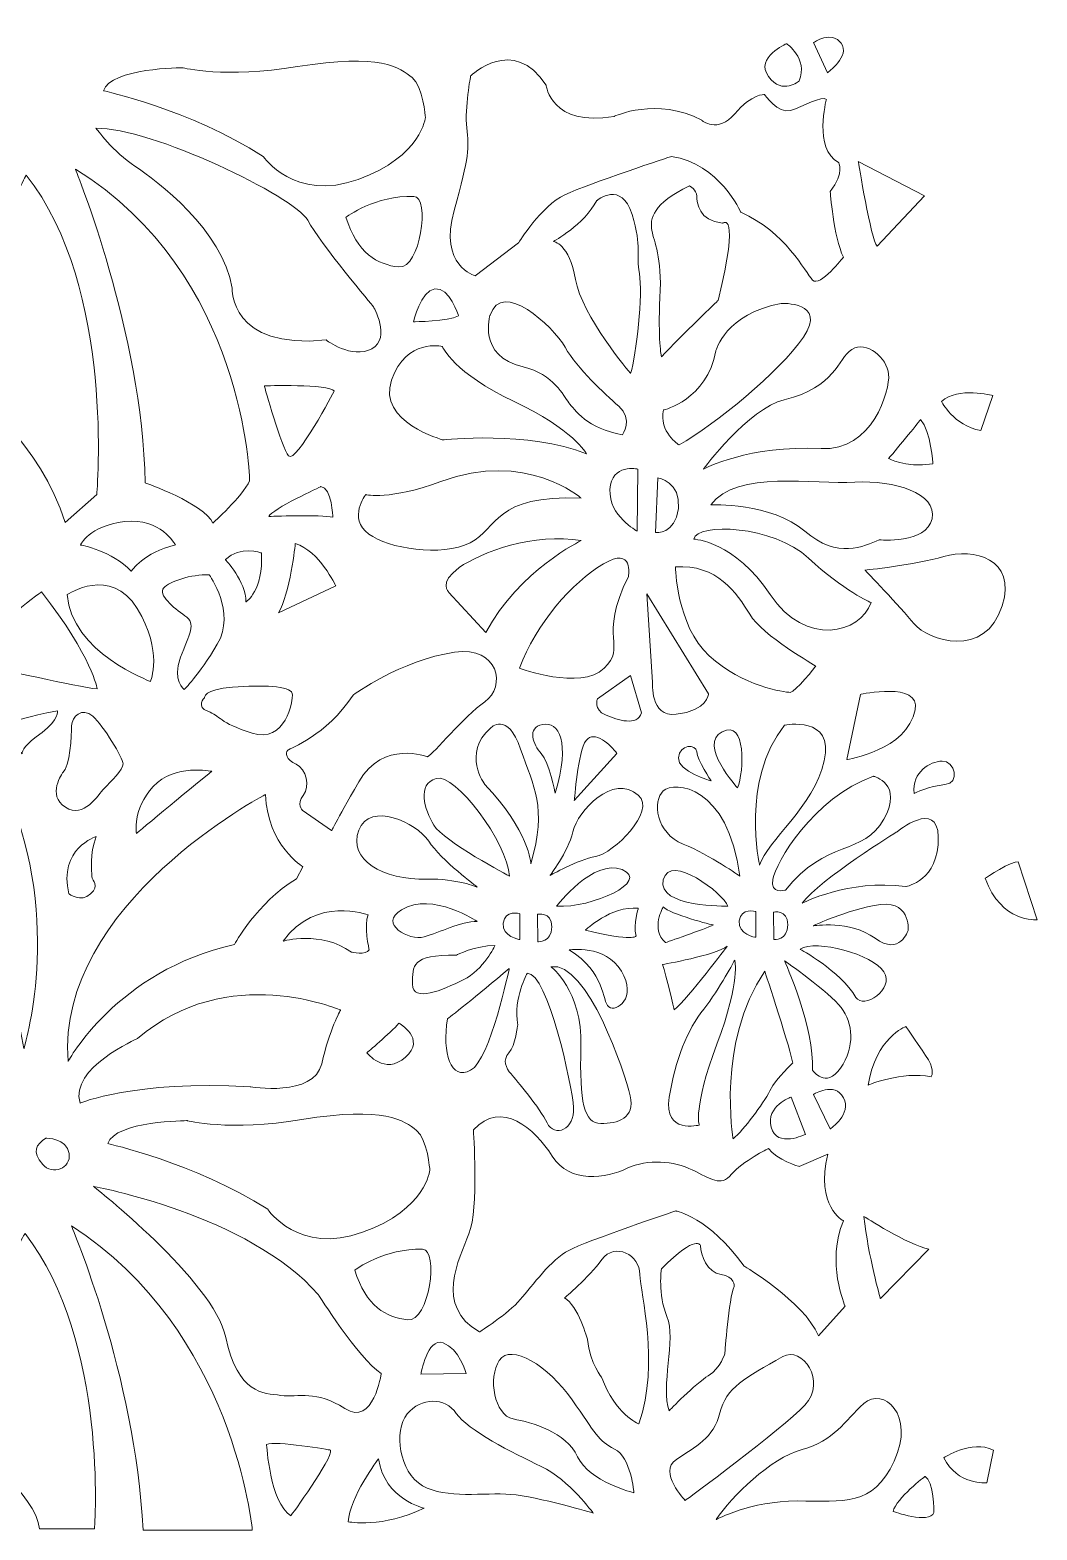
# Model space of a CAD drawing. Header units: millimetres. Extents: x -1200 to 1200, y -591 to 596.
# Drawn here: x 404 to 1200, y -590 to 596 of the extents above; entities that cross this region are included whole.
import ezdxf

# ---------------------------------------------------------------- set-up
doc = ezdxf.new("R2010")
doc.units = ezdxf.units.MM
doc.header["$MEASUREMENT"] = 0
doc.layers.add('Layer 1', color=7, linetype='Continuous')

msp = doc.modelspace()

# ---------------------------------------------------------------- linework, layer by layer
at = {"layer": 'Layer 1', "color": 250, "lineweight": 20}
for points, knots in [([(1034.2052, 561.8853), (1034.2052, 561.8853), (1023.3033, 585.6774), (1023.3033, 585.6774), (1023.3033, 585.6774), (1037.6956, 595.6259), (1045.1091, 585.2442), (1052.5226, 574.8625), (1034.2052, 561.8853), (1034.2052, 561.8853)], [0, 0, 0, 0, 0.333333333, 0.333333333, 0.333333333, 0.666666667, 0.666666667, 0.666666667, 1, 1, 1, 1]), ([(1046.8543, 416.112), (1046.8543, 416.112), (1028.1001, 391.8886), (1022.4318, 397.9439), (1016.7614, 404.0013), (1000.6239, 436.4422), (965.7343, 451.5815), (965.7343, 451.5815), (948.7252, 490.0797), (910.782, 495.7038), (910.782, 495.7038), (845.3626, 474.0759), (826.6104, 465.4252), (807.8561, 456.7724), (789.9755, 427.3581), (789.9755, 427.3581), (789.9755, 427.3581), (755.5206, 401.4059), (755.5206, 401.4059), (755.5206, 401.4059), (726.7361, 409.1922), (738.9484, 452.8792), (751.1607, 496.5683), (750.7239, 502.1924), (748.9787, 518.1983), (747.2355, 534.2021), (752.0322, 559.2899), (752.0322, 559.2899), (752.0322, 559.2899), (786.0503, 592.166), (811.7813, 551.9368), (811.7813, 551.9368), (815.7064, 518.6295), (865.4252, 527.2802), (865.4252, 527.2802), (899.4433, 543.2861), (934.7698, 524.2536), (934.7698, 524.2536), (947.4168, 513.4386), (960.9375, 529.4444), (974.4562, 545.4482), (984.4885, 544.5838), (984.4885, 544.5838), (984.4885, 544.5838), (995.3904, 529.0112), (1004.9859, 532.0399), (1014.5814, 535.0665), (1030.28, 544.1505), (1033.3336, 540.6906), (1033.3336, 540.6906), (1022.8665, 501.7592), (1042.9292, 490.9462), (1042.9292, 490.9462), (1048.1627, 483.1599), (1036.3872, 468.0206), (1036.3872, 468.0206), (1039.004, 432.1178), (1046.8543, 416.112)], [0, 0, 0, 0, 0.052631579, 0.052631579, 0.052631579, 0.105263158, 0.105263158, 0.105263158, 0.157894737, 0.157894737, 0.157894737, 0.210526316, 0.210526316, 0.210526316, 0.263157895, 0.263157895, 0.263157895, 0.315789474, 0.315789474, 0.315789474, 0.368421053, 0.368421053, 0.368421053, 0.421052632, 0.421052632, 0.421052632, 0.473684211, 0.473684211, 0.473684211, 0.526315789, 0.526315789, 0.526315789, 0.578947368, 0.578947368, 0.578947368, 0.631578947, 0.631578947, 0.631578947, 0.684210526, 0.684210526, 0.684210526, 0.736842105, 0.736842105, 0.736842105, 0.789473684, 0.789473684, 0.789473684, 0.842105263, 0.842105263, 0.842105263, 0.894736842, 0.894736842, 0.894736842, 0.947368421, 0.947368421, 0.947368421, 1, 1, 1, 1]), ([(1011.9647, 555.3967), (1011.9647, 555.3967), (998.444, 543.7193), (987.54, 558.8587), (976.6382, 573.998), (1001.9323, 584.8109), (1001.9323, 584.8109), (1001.9323, 584.8109), (1018.9414, 573.5647), (1011.9647, 555.3967)], [0, 0, 0, 0, 0.333333333, 0.333333333, 0.333333333, 0.666666667, 0.666666667, 0.666666667, 1, 1, 1, 1]), ([(461.5721, 547.6125), (461.5721, 547.6125), (529.6083, 532.9043), (588.049, 495.7038), (588.049, 495.7038), (612.4736, 459.3678), (663.0639, 477.5358), (713.6522, 495.7038), (716.269, 526.849), (716.269, 526.849), (716.269, 526.849), (714.5794, 550.8721), (705.8039, 557.9922), (696.2084, 565.7785), (680.9528, 577.5315), (615.0904, 566.645), (557.5213, 557.1277), (524.3748, 565.7785), (524.3748, 565.7785), (524.3748, 565.7785), (467.6793, 565.7785), (461.5721, 547.6125)], [0, 0, 0, 0, 0.142857143, 0.142857143, 0.142857143, 0.285714286, 0.285714286, 0.285714286, 0.428571429, 0.428571429, 0.428571429, 0.571428571, 0.571428571, 0.571428571, 0.714285714, 0.714285714, 0.714285714, 0.857142857, 0.857142857, 0.857142857, 1, 1, 1, 1]), ([(637.7677, 350.6519), (637.7677, 350.6519), (658.1209, 335.0793), (673.8215, 343.7301), (689.5222, 352.3829), (674.9836, 377.1825), (674.9836, 377.1825), (674.9836, 377.1825), (633.1152, 426.7818), (623.2312, 445.238), (613.3452, 463.6942), (498.7881, 519.0627), (455.7575, 517.9081), (455.7575, 517.9081), (469.713, 498.8756), (486.5778, 487.9175), (503.4406, 476.9595), (556.3571, 437.1636), (563.3359, 391.6005), (563.3359, 391.6005), (561.5907, 342.5774), (637.7677, 350.6519)], [0, 0, 0, 0, 0.142857143, 0.142857143, 0.142857143, 0.285714286, 0.285714286, 0.285714286, 0.428571429, 0.428571429, 0.428571429, 0.571428571, 0.571428571, 0.571428571, 0.714285714, 0.714285714, 0.714285714, 0.857142857, 0.857142857, 0.857142857, 1, 1, 1, 1]), ([(1073.4568, 424.7627), (1073.4568, 424.7627), (1110.9653, 464.5587), (1110.9653, 464.5587), (1110.9653, 464.5587), (1058.6298, 491.8107), (1058.6298, 491.8107), (1058.6298, 491.8107), (1068.6601, 429.5224), (1073.4568, 424.7627)], [0, 0, 0, 0, 0.333333333, 0.333333333, 0.333333333, 0.666666667, 0.666666667, 0.666666667, 1, 1, 1, 1]), ([(356.9032, 311.4323), (356.9032, 311.4323), (412.727, 267.6001), (431.335, 206.4644), (431.335, 206.4644), (456.3386, 228.3805), (456.3386, 228.3805), (456.3386, 228.3805), (471.4582, 391.6005), (400.5147, 480.9978), (400.5147, 480.9978), (352.8317, 386.9859), (356.9032, 311.4323)], [0, 0, 0, 0, 0.25, 0.25, 0.25, 0.5, 0.5, 0.5, 0.75, 0.75, 0.75, 1, 1, 1, 1]), ([(494.7187, 237.6076), (494.7187, 237.6076), (541.2396, 221.4607), (548.2163, 205.8881), (548.2163, 205.8881), (571.4767, 226.6495), (577.2913, 239.3385), (577.2913, 239.3385), (574.384, 402.5585), (439.4758, 485.6103), (439.4758, 485.6103), (492.3924, 356.4191), (494.7187, 237.6076)], [0, 0, 0, 0, 0.25, 0.25, 0.25, 0.5, 0.5, 0.5, 0.75, 0.75, 0.75, 1, 1, 1, 1]), ([(878.5091, 324.1213), (878.5091, 324.1213), (839.548, 370.2607), (834.8955, 398.5223), (830.245, 426.7818), (817.4517, 428.5128), (817.4517, 428.5128), (817.4517, 428.5128), (841.8742, 441.7781), (851.7603, 460.8106), (851.7603, 460.8106), (871.5303, 476.9595), (879.6732, 449.8526), (887.8141, 422.7456), (882.5805, 418.7074), (885.4878, 403.1348), (888.3951, 387.5622), (883.1616, 338.5392), (878.5091, 324.1213)], [0, 0, 0, 0, 0.166666667, 0.166666667, 0.166666667, 0.333333333, 0.333333333, 0.333333333, 0.5, 0.5, 0.5, 0.666666667, 0.666666667, 0.666666667, 0.833333333, 0.833333333, 0.833333333, 1, 1, 1, 1]), ([(653.4684, 447.6904), (653.4684, 447.6904), (677.0338, 465.1227), (707.1123, 464.1274), (720.1962, 463.6942), (712.3458, 406.5967), (695.3368, 408.3257), (678.3278, 410.0566), (662.1903, 419.1406), (653.4684, 447.6904)], [0, 0, 0, 0, 0.333333333, 0.333333333, 0.333333333, 0.666666667, 0.666666667, 0.666666667, 1, 1, 1, 1]), ([(902.9316, 337.3866), (902.9316, 337.3866), (900.0243, 351.2282), (901.7695, 384.1023), (903.5147, 416.9785), (897.117, 427.9365), (895.3739, 437.1636), (893.6287, 446.3927), (895.9549, 458.5033), (925.03, 472.3449), (925.03, 472.3449), (930.8446, 469.4614), (930.8446, 464.2705), (930.8446, 459.0796), (932.5877, 444.6617), (951.1978, 442.9307), (951.1978, 442.9307), (965.7343, 454.4671), (947.7074, 381.7971), (947.7074, 381.7971), (919.2154, 354.6881), (902.9316, 337.3866)], [0, 0, 0, 0, 0.142857143, 0.142857143, 0.142857143, 0.285714286, 0.285714286, 0.285714286, 0.428571429, 0.428571429, 0.428571429, 0.571428571, 0.571428571, 0.571428571, 0.714285714, 0.714285714, 0.714285714, 0.857142857, 0.857142857, 0.857142857, 1, 1, 1, 1]), ([(706.966, 365.0698), (706.966, 365.0698), (734.2959, 365.0698), (742.4367, 369.6844), (742.4367, 369.6844), (735.46, 392.7531), (723.8308, 391.0241), (712.1996, 389.2932), (706.966, 365.0698), (706.966, 365.0698)], [0, 0, 0, 0, 0.333333333, 0.333333333, 0.333333333, 0.666666667, 0.666666667, 0.666666667, 1, 1, 1, 1]), ([(872.1134, 275.6746), (872.1134, 275.6746), (880.8353, 287.7852), (869.2061, 298.1669), (857.5749, 308.5487), (836.6407, 327.5812), (826.7567, 344.8847), (816.8706, 362.1862), (776.7474, 398.5223), (767.4424, 370.2607), (767.4424, 370.2607), (756.967, 337.9649), (793.6101, 329.3121), (818.0327, 323.5429), (825.5925, 306.2414), (829.664, 301.0505), (833.7334, 295.8597), (844.7815, 280.2891), (872.1134, 275.6746)], [0, 0, 0, 0, 0.166666667, 0.166666667, 0.166666667, 0.333333333, 0.333333333, 0.333333333, 0.5, 0.5, 0.5, 0.666666667, 0.666666667, 0.666666667, 0.833333333, 0.833333333, 0.833333333, 1, 1, 1, 1]), ([(916.8892, 267.6001), (916.8892, 267.6001), (900.6074, 277.9818), (904.6768, 295.2834), (904.6768, 295.2834), (938.9855, 303.3578), (945.9642, 342.0011), (945.9642, 342.0011), (953.522, 371.4153), (997.7166, 379.4898), (997.7166, 379.4898), (1034.3515, 381.2187), (1015.1625, 352.9592), (995.9735, 324.6976), (945.9642, 284.3253), (916.8892, 267.6001)], [0, 0, 0, 0, 0.2, 0.2, 0.2, 0.4, 0.4, 0.4, 0.6, 0.6, 0.6, 0.8, 0.8, 0.8, 1, 1, 1, 1]), ([(843.6194, 260.6783), (843.6194, 260.6783), (833.1523, 280.2891), (786.0503, 302.2052), (738.9484, 324.1213), (729.6454, 345.461), (729.6454, 345.461), (729.6454, 345.461), (701.1514, 352.3829), (689.5222, 318.9304), (677.8909, 285.48), (730.2265, 271.6363), (730.2265, 271.6363), (730.2265, 271.6363), (798.2626, 279.1345), (843.6194, 260.6783)], [0, 0, 0, 0, 0.2, 0.2, 0.2, 0.4, 0.4, 0.4, 0.6, 0.6, 0.6, 0.8, 0.8, 0.8, 1, 1, 1, 1]), ([(936.0782, 248.5676), (936.0782, 248.5676), (972.6162, 267.9189), (1029.1179, 264.7165), (1069.8243, 262.4093), (1083.7797, 310.856), (1082.6156, 323.5429), (1081.4535, 336.2319), (1065.1718, 350.6519), (1053.5405, 343.1538), (1041.9113, 335.6556), (1041.0294, 313.3145), (1000.0429, 303.3578), (971.5489, 296.436), (936.0782, 248.5676), (936.0782, 248.5676)], [0, 0, 0, 0, 0.2, 0.2, 0.2, 0.4, 0.4, 0.4, 0.6, 0.6, 0.6, 0.8, 0.8, 0.8, 1, 1, 1, 1]), ([(588.9226, 314.3158), (588.9226, 314.3158), (640.094, 316.0468), (644.1634, 310.2796), (644.1634, 310.2796), (613.9262, 252.6038), (608.1116, 258.9473), (602.297, 265.2928), (588.9226, 314.3158), (588.9226, 314.3158)], [0, 0, 0, 0, 0.333333333, 0.333333333, 0.333333333, 0.666666667, 0.666666667, 0.666666667, 1, 1, 1, 1]), ([(1124.484, 301.915), (1124.484, 301.915), (1133.6427, 283.3158), (1155.4485, 278.9914), (1155.4485, 278.9914), (1165.044, 306.6747), (1165.044, 306.6747), (1165.044, 306.6747), (1137.131, 314.0277), (1124.484, 301.915)], [0, 0, 0, 0, 0.333333333, 0.333333333, 0.333333333, 0.666666667, 0.666666667, 0.666666667, 1, 1, 1, 1]), ([(1117.5073, 252.6038), (1117.5073, 252.6038), (1116.1989, 278.1249), (1107.9118, 287.6422), (1107.9118, 287.6422), (1090.0311, 265.581), (1082.6156, 256.9302), (1082.6156, 256.9302), (1094.3911, 249.5772), (1117.5073, 252.6038)], [0, 0, 0, 0, 0.333333333, 0.333333333, 0.333333333, 0.666666667, 0.666666667, 0.666666667, 1, 1, 1, 1]), ([(669.169, 228.3805), (669.169, 228.3805), (654.6305, 209.9243), (671.4953, 197.2353), (686.5634, 185.8972), (729.0623, 178.7791), (751.7417, 190.3155), (774.4211, 201.8499), (769.7686, 228.3805), (839.548, 225.4969), (839.548, 225.4969), (795.6788, 263.8766), (728.4833, 238.7622), (688.358, 223.7659), (669.169, 228.3805), (669.169, 228.3805)], [0, 0, 0, 0, 0.2, 0.2, 0.2, 0.4, 0.4, 0.4, 0.6, 0.6, 0.6, 0.8, 0.8, 0.8, 1, 1, 1, 1]), ([(883.7426, 199.5426), (883.7426, 199.5426), (884.3237, 248.5676), (884.3237, 248.5676), (884.3237, 248.5676), (863.3895, 253.1801), (862.2274, 232.4167), (861.0632, 211.6553), (883.7426, 199.5426), (883.7426, 199.5426)], [0, 0, 0, 0, 0.333333333, 0.333333333, 0.333333333, 0.666666667, 0.666666667, 0.666666667, 1, 1, 1, 1]), ([(898.2812, 198.39), (898.2812, 198.39), (900.0243, 241.6458), (900.0243, 241.6458), (900.0243, 241.6458), (918.6323, 238.1859), (916.3081, 217.4225), (913.9818, 196.659), (898.2812, 198.39), (898.2812, 198.39)], [0, 0, 0, 0, 0.333333333, 0.333333333, 0.333333333, 0.666666667, 0.666666667, 0.666666667, 1, 1, 1, 1]), ([(941.8928, 220.306), (941.8928, 220.306), (990.1568, 222.037), (1016.3246, 199.5426), (1042.4923, 177.0502), (1062.8455, 187.4319), (1075.0578, 192.6208), (1075.0578, 192.6208), (1112.8548, 189.1609), (1116.9262, 209.348), (1120.9956, 229.5331), (1087.2681, 239.9148), (1055.8668, 238.1859), (1024.4675, 236.4549), (962.2459, 247.9893), (941.8928, 220.306)], [0, 0, 0, 0, 0.2, 0.2, 0.2, 0.4, 0.4, 0.4, 0.6, 0.6, 0.6, 0.8, 0.8, 0.8, 1, 1, 1, 1]), ([(592.411, 211.079), (592.411, 211.079), (634.2794, 212.8079), (643.0013, 210.5006), (643.0013, 210.5006), (642.4202, 233.5714), (633.6983, 234.724), (633.6983, 234.724), (594.7372, 216.8461), (592.411, 211.079)], [0, 0, 0, 0, 0.333333333, 0.333333333, 0.333333333, 0.666666667, 0.666666667, 0.666666667, 1, 1, 1, 1]), ([(443.5452, 188.5845), (443.5452, 188.5845), (468.5509, 183.97), (483.6705, 167.8211), (483.6705, 167.8211), (493.5545, 182.8174), (518.5602, 188.5845), (518.5602, 188.5845), (506.931, 210.5006), (478.437, 207.0407), (449.9429, 203.5808), (443.5452, 188.5845), (443.5452, 188.5845)], [0, 0, 0, 0, 0.25, 0.25, 0.25, 0.5, 0.5, 0.5, 0.75, 0.75, 0.75, 1, 1, 1, 1]), ([(928.5184, 193.1991), (928.5184, 193.1991), (961.0818, 191.4681), (988.9947, 149.3649), (1016.9077, 107.2637), (1060.5193, 118.7981), (1068.6601, 143.0214), (1068.6601, 143.0214), (1047.1449, 152.2505), (1019.2319, 178.2028), (991.321, 204.1571), (930.8446, 206.4644), (928.5184, 193.1991)], [0, 0, 0, 0, 0.25, 0.25, 0.25, 0.5, 0.5, 0.5, 0.75, 0.75, 0.75, 1, 1, 1, 1]), ([(613.3452, 189.7372), (613.3452, 189.7372), (609.2737, 149.3649), (599.9708, 134.947), (599.9708, 134.947), (645.3275, 156.2867), (645.3275, 156.2867), (645.3275, 156.2867), (632.5342, 183.97), (613.3452, 189.7372)], [0, 0, 0, 0, 0.333333333, 0.333333333, 0.333333333, 0.666666667, 0.666666667, 0.666666667, 1, 1, 1, 1]), ([(763.954, 119.3744), (763.954, 119.3744), (734.879, 151.0959), (734.879, 151.0959), (734.879, 151.0959), (726.155, 158.594), (743.0198, 170.7047), (759.8826, 182.8174), (802.332, 198.39), (839.548, 192.0444), (839.548, 192.0444), (790.7028, 168.9758), (763.954, 119.3744)], [0, 0, 0, 0, 0.25, 0.25, 0.25, 0.5, 0.5, 0.5, 0.75, 0.75, 0.75, 1, 1, 1, 1]), ([(558.1023, 177.0502), (558.1023, 177.0502), (574.384, 159.7466), (574.384, 143.5977), (574.384, 143.5977), (588.3395, 152.2505), (586.5964, 182.2411), (586.5964, 182.2411), (569.7315, 188.5845), (558.1023, 177.0502)], [0, 0, 0, 0, 0.333333333, 0.333333333, 0.333333333, 0.666666667, 0.666666667, 0.666666667, 1, 1, 1, 1]), ([(790.7028, 91.1128), (790.7028, 91.1128), (838.9669, 73.235), (857.5749, 91.1128), (876.1828, 108.9927), (852.3413, 113.6072), (876.7639, 163.7849), (876.7639, 163.7849), (881.4164, 188.0082), (856.9938, 173.5883), (832.5713, 159.1703), (803.4962, 126.2962), (790.7028, 91.1128)], [0, 0, 0, 0, 0.25, 0.25, 0.25, 0.5, 0.5, 0.5, 0.75, 0.75, 0.75, 1, 1, 1, 1]), ([(1063.8634, 168.6876), (1063.8634, 168.6876), (1091.7743, 139.7046), (1102.6782, 126.2962), (1113.5821, 112.8858), (1159.079, 98.3023), (1172.4575, 140.5711), (1184.233, 177.7716), (1149.3434, 186.4224), (1126.2292, 179.5005), (1103.115, 172.5807), (1063.8634, 168.6876), (1063.8634, 168.6876)], [0, 0, 0, 0, 0.25, 0.25, 0.25, 0.5, 0.5, 0.5, 0.75, 0.75, 0.75, 1, 1, 1, 1]), ([(498.7881, 80.7331), (498.7881, 80.7331), (435.9875, 103.8018), (433.0781, 149.3649), (433.0781, 149.3649), (467.3867, 172.4356), (488.321, 138.4069), (509.2552, 104.3781), (498.7881, 80.7331), (498.7881, 80.7331)], [0, 0, 0, 0, 0.333333333, 0.333333333, 0.333333333, 0.666666667, 0.666666667, 0.666666667, 1, 1, 1, 1]), ([(913.9818, 171.283), (913.9818, 171.283), (914.5629, 125.1416), (940.7307, 100.9182), (966.8984, 76.6949), (1000.6239, 72.0803), (1004.6954, 72.0803), (1008.7668, 72.0803), (1025.0465, 92.8438), (1025.0465, 92.8438), (1025.0465, 92.8438), (982.5991, 117.0671), (972.713, 133.7923), (962.827, 150.5196), (946.5453, 173.5883), (913.9818, 171.283)], [0, 0, 0, 0, 0.2, 0.2, 0.2, 0.4, 0.4, 0.4, 0.6, 0.6, 0.6, 0.8, 0.8, 0.8, 1, 1, 1, 1]), ([(525.5389, 74.3876), (525.5389, 74.3876), (515.6529, 81.3094), (522.6296, 99.7656), (529.6083, 118.2218), (535.4229, 126.2962), (526.12, 132.6397), (516.815, 138.9832), (504.6047, 149.3649), (509.2552, 154.5558), (513.9077, 159.7466), (530.7725, 165.5138), (545.309, 164.9375), (545.309, 164.9375), (566.8242, 135.5233), (551.7046, 110.1473), (536.5871, 84.7693), (525.5389, 74.3876), (525.5389, 74.3876)], [0, 0, 0, 0, 0.166666667, 0.166666667, 0.166666667, 0.333333333, 0.333333333, 0.333333333, 0.5, 0.5, 0.5, 0.666666667, 0.666666667, 0.666666667, 0.833333333, 0.833333333, 0.833333333, 1, 1, 1, 1]), ([(375.3937, 91.3437), (375.3937, 91.3437), (441.3364, 76.4639), (456.6889, 74.735), (456.6889, 74.735), (453.1985, 99.6491), (412.727, 151.5577), (412.727, 151.5577), (399.1198, 142.2142), (388.6527, 131.8325), (378.1856, 121.4507), (375.3937, 91.3437), (375.3937, 91.3437)], [0, 0, 0, 0, 0.25, 0.25, 0.25, 0.5, 0.5, 0.5, 0.75, 0.75, 0.75, 1, 1, 1, 1]), ([(891.3024, 149.9433), (891.3024, 149.9433), (940.1476, 70.9277), (940.1476, 70.9277), (940.1476, 70.9277), (939.6551, 57.5439), (914.5629, 54.7788), (893.6287, 52.4715), (895.9549, 80.1568), (895.9549, 80.1568), (895.9549, 80.1568), (891.3024, 149.9433), (891.3024, 149.9433)], [0, 0, 0, 0, 0.25, 0.25, 0.25, 0.5, 0.5, 0.5, 0.75, 0.75, 0.75, 1, 1, 1, 1]), ([(642.1297, -37.2119), (642.1297, -37.2119), (618.9269, -21.1202), (618.9269, -21.1202), (618.9269, -21.1202), (614.0437, -16.6201), (619.6254, -9.357), (625.2072, -2.0898), (622.0671, 11.4065), (614.0437, 15.2138), (606.0182, 19.0211), (605.3197, 24.212), (607.4131, 26.2883), (609.5065, 28.3626), (637.4195, 37.0154), (659.0502, 69.8895), (659.0502, 69.8895), (696.9234, 97.5605), (739.2966, 103.8018), (774.5365, 108.9927), (780.1183, 76.4639), (763.3709, 64.6987), (746.6236, 52.9334), (722.5513, 23.5192), (718.0162, 21.0974), (718.0162, 21.0974), (682.7763, 34.9391), (663.5873, 1.3722), (644.3962, -32.1927), (642.1297, -37.2119), (642.1297, -37.2119)], [0, 0, 0, 0, 0.1, 0.1, 0.1, 0.2, 0.2, 0.2, 0.3, 0.3, 0.3, 0.4, 0.4, 0.4, 0.5, 0.5, 0.5, 0.6, 0.6, 0.6, 0.7, 0.7, 0.7, 0.8, 0.8, 0.8, 0.9, 0.9, 0.9, 1, 1, 1, 1]), ([(878.5091, 85.3477), (878.5091, 85.3477), (852.3413, 66.8894), (852.3413, 66.8894), (852.3413, 66.8894), (848.853, 58.2387), (858.739, 54.2025), (868.623, 50.1642), (883.7426, 44.9734), (887.231, 55.9335), (887.231, 55.9335), (878.5091, 85.3477), (878.5091, 85.3477)], [0, 0, 0, 0, 0.25, 0.25, 0.25, 0.5, 0.5, 0.5, 0.75, 0.75, 0.75, 1, 1, 1, 1]), ([(398.7716, -209.3708), (398.7716, -209.3708), (430.1729, -109.8819), (385.6877, -6.9332), (385.6877, -6.9332), (353.4128, 80.445), (299.3341, 19.8856), (299.3341, 19.8856), (288.867, 11.2348), (316.7799, -52.7824), (344.6908, -116.8017), (383.0709, -117.6682), (398.7716, -209.3708)], [0, 0, 0, 0, 0.25, 0.25, 0.25, 0.5, 0.5, 0.5, 0.75, 0.75, 0.75, 1, 1, 1, 1]), ([(541.4704, 67.8132), (541.4704, 67.8132), (540.7739, 74.3876), (563.8016, 76.1186), (586.8292, 77.8495), (609.5065, 77.5021), (610.9035, 71.2731), (612.2985, 65.044), (605.3197, 31.4771), (579.1519, 39.7825), (552.9842, 48.0879), (554.0309, 53.6262), (544.2623, 57.0861), (534.4937, 60.546), (541.4704, 67.8132), (541.4704, 67.8132)], [0, 0, 0, 0, 0.2, 0.2, 0.2, 0.4, 0.4, 0.4, 0.6, 0.6, 0.6, 0.8, 0.8, 0.8, 1, 1, 1, 1]), ([(1049.4711, 19.0211), (1049.4711, 19.0211), (1097.2716, 25.9961), (1103.5498, 58.3838), (1107.9118, 80.8762), (1060.373, 70.4944), (1060.373, 70.4944), (1060.373, 70.4944), (1049.4711, 19.0211), (1049.4711, 19.0211)], [0, 0, 0, 0, 0.333333333, 0.333333333, 0.333333333, 0.666666667, 0.666666667, 0.666666667, 1, 1, 1, 1]), ([(429.4744, 8.6394), (429.4744, 8.6394), (416.5657, -9.3549), (431.5678, -18.6964), (446.57, -28.04), (457.0371, -9.0096), (462.2706, -3.8187), (467.5042, 1.3722), (477.2728, 11.0611), (477.2728, 15.5592), (477.2728, 20.0593), (461.5721, 45.6662), (453.1985, 53.2788), (444.8248, 60.8934), (436.4511, 52.588), (436.4511, 45.6662), (436.4511, 38.7443), (435.4064, 12.7921), (429.4744, 8.6394)], [0, 0, 0, 0, 0.166666667, 0.166666667, 0.166666667, 0.333333333, 0.333333333, 0.333333333, 0.5, 0.5, 0.5, 0.666666667, 0.666666667, 0.666666667, 0.833333333, 0.833333333, 0.833333333, 1, 1, 1, 1]), ([(397.3746, 23.5192), (397.3746, 23.5192), (380.9775, 38.0536), (381.3257, 42.2063), (381.3257, 42.2063), (377.8374, 48.7807), (425.2876, 57.4314), (425.2876, 57.4314), (426.6825, 50.5117), (413.0752, 40.4753), (399.468, 30.439), (397.3746, 26.2883), (397.3746, 23.5192)], [0, 0, 0, 0, 0.25, 0.25, 0.25, 0.5, 0.5, 0.5, 0.75, 0.75, 0.75, 1, 1, 1, 1]), ([(799.7153, -63.4523), (799.7153, -63.4523), (798.5532, -37.5), (763.0804, -0.5897), (763.0804, -0.5897), (745.0535, 23.6336), (767.7329, 43.8208), (767.7329, 43.8208), (781.1073, 57.6624), (791.5744, 27.0935), (802.0415, -3.4733), (812.5086, -17.3129), (799.7153, -63.4523)], [0, 0, 0, 0, 0.25, 0.25, 0.25, 0.5, 0.5, 0.5, 0.75, 0.75, 0.75, 1, 1, 1, 1]), ([(818.9043, -7.5116), (818.9043, -7.5116), (814.2538, 16.7138), (807.8561, 23.6336), (801.4605, 30.5554), (796.2269, 44.3971), (809.0203, 46.7043), (821.8136, 49.0116), (831.1166, 33.439), (818.9043, -7.5116)], [0, 0, 0, 0, 0.333333333, 0.333333333, 0.333333333, 0.666666667, 0.666666667, 0.666666667, 1, 1, 1, 1]), ([(963.1175, -3.4733), (963.1175, -3.4733), (931.7162, 31.1318), (950.9052, 40.9372), (970.0962, 50.7426), (968.351, 9.792), (963.1175, -3.4733)], [0, 0, 0, 0, 0.5, 0.5, 0.5, 1, 1, 1, 1]), ([(980.5634, -64.607), (980.5634, -64.607), (965.4437, 2.8702), (1000.3334, 46.128), (1000.3334, 46.128), (1039.8756, 54.2025), (1031.7347, 17.8664), (1023.5939, -18.4655), (986.378, -44.9961), (980.5634, -64.607)], [0, 0, 0, 0, 0.333333333, 0.333333333, 0.333333333, 0.666666667, 0.666666667, 0.666666667, 1, 1, 1, 1]), ([(834.0239, -13.2747), (834.0239, -13.2747), (836.9312, 25.3646), (843.3289, 34.0153), (849.7245, 42.6661), (863.0989, 30.5554), (867.7514, 23.6336), (867.7514, 23.6336), (834.0239, -13.2747), (834.0239, -13.2747)], [0, 0, 0, 0, 0.333333333, 0.333333333, 0.333333333, 0.666666667, 0.666666667, 0.666666667, 1, 1, 1, 1]), ([(942.1833, 2.1508), (942.1833, 2.1508), (931.2794, 18.5878), (930.8446, 25.0764), (930.4078, 31.565), (917.3239, 31.1318), (916.4523, 20.3188), (915.5808, 9.5038), (942.1833, 2.1508), (942.1833, 2.1508)], [0, 0, 0, 0, 0.333333333, 0.333333333, 0.333333333, 0.666666667, 0.666666667, 0.666666667, 1, 1, 1, 1]), ([(487.7399, -39.4599), (487.7399, -39.4599), (538.6805, 3.1011), (547.4024, 9.6775), (547.4024, 9.6775), (517.7463, 15.9066), (500.9989, -2.4351), (484.2516, -20.7728), (487.7399, -39.4599), (487.7399, -39.4599)], [0, 0, 0, 0, 0.333333333, 0.333333333, 0.333333333, 0.666666667, 0.666666667, 0.666666667, 1, 1, 1, 1]), ([(1102.6782, -7.7977), (1102.6782, -7.7977), (1114.8905, -1.7424), (1127.1008, -0.8779), (1139.3131, -0.0134), (1134.9511, 18.1546), (1124.9208, 17.7234), (1114.8905, 17.2901), (1101.3698, 9.5038), (1102.6782, -7.7977)], [0, 0, 0, 0, 0.333333333, 0.333333333, 0.333333333, 0.666666667, 0.666666667, 0.666666667, 1, 1, 1, 1]), ([(782.8525, -73.2577), (782.8525, -73.2577), (730.517, -45.5745), (722.9572, -32.8855), (715.3994, -20.1965), (709.5828, -0.5897), (724.7024, 4.0248), (739.822, 8.6394), (781.1073, -46.7271), (782.8525, -73.2577)], [0, 0, 0, 0, 0.333333333, 0.333333333, 0.333333333, 0.666666667, 0.666666667, 0.666666667, 1, 1, 1, 1]), ([(814.8349, -72.6814), (814.8349, -72.6814), (828.7903, -54.8016), (832.8618, -38.0764), (836.9312, -21.3511), (864.6196, 8.2123), (884.6142, -9.2405), (899.1528, -21.9275), (864.8441, -55.3779), (850.8887, -57.6851), (836.9312, -59.9924), (814.8349, -72.6814), (814.8349, -72.6814)], [0, 0, 0, 0, 0.25, 0.25, 0.25, 0.5, 0.5, 0.5, 0.75, 0.75, 0.75, 1, 1, 1, 1]), ([(964.8627, -73.2577), (964.8627, -73.2577), (941.6022, -56.5325), (920.087, -47.8797), (898.5717, -39.229), (895.6644, -13.853), (904.3863, -5.7806), (913.1082, 2.2939), (955.5577, -1.166), (964.8627, -73.2577)], [0, 0, 0, 0, 0.333333333, 0.333333333, 0.333333333, 0.666666667, 0.666666667, 0.666666667, 1, 1, 1, 1]), ([(1000.9165, -84.2158), (1000.9165, -84.2158), (988.7042, -88.254), (991.0305, -75.565), (993.3567, -62.876), (1022.4318, -11.5457), (1070.6958, 5.7558), (1070.6958, 5.7558), (1094.5373, -0.0134), (1078.8367, -28.2709), (1063.136, -56.5325), (1032.3178, -44.4198), (1000.9165, -84.2158)], [0, 0, 0, 0, 0.25, 0.25, 0.25, 0.5, 0.5, 0.5, 0.75, 0.75, 0.75, 1, 1, 1, 1]), ([(433.6612, -219.7525), (433.6612, -219.7525), (472.0393, -147.9469), (565.3716, -127.1835), (565.3716, -127.1835), (582.8154, -94.3093), (614.2167, -75.2769), (614.2167, -75.2769), (619.4503, -65.7596), (619.4503, -65.7596), (619.4503, -65.7596), (591.5394, -49.3225), (589.7942, -8.6642), (589.7942, -8.6642), (424.0657, -95.1738), (433.6612, -219.7525)], [0, 0, 0, 0, 0.2, 0.2, 0.2, 0.4, 0.4, 0.4, 0.6, 0.6, 0.6, 0.8, 0.8, 0.8, 1, 1, 1, 1]), ([(757.2658, -81.9085), (757.2658, -81.9085), (728.7718, -60.5687), (718.8857, -45.5745), (709.0017, -30.5782), (672.3669, -13.853), (663.645, -36.9237), (654.921, -59.9924), (682.2632, -76.4438), (717.7236, -75.565), (740.9841, -74.9867), (757.2658, -81.9085), (757.2658, -81.9085)], [0, 0, 0, 0, 0.25, 0.25, 0.25, 0.5, 0.5, 0.5, 0.75, 0.75, 0.75, 1, 1, 1, 1]), ([(1014.2909, -94.5975), (1014.2909, -94.5975), (1050.3427, -75.565), (1096.2826, -81.3322), (1096.2826, -81.3322), (1122.5492, -77.3062), (1121.8672, -42.1126), (1121.2862, -12.122), (1089.3038, -38.0764), (1089.3038, -38.0764), (1089.3038, -38.0764), (1028.2464, -75.565), (1014.2909, -94.5975)], [0, 0, 0, 0, 0.25, 0.25, 0.25, 0.5, 0.5, 0.5, 0.75, 0.75, 0.75, 1, 1, 1, 1]), ([(434.3577, -87.2158), (434.3577, -87.2158), (443.7781, -94.4831), (451.4553, -87.2158), (459.1305, -79.9486), (452.502, -77.5249), (452.502, -73.3722), (452.502, -69.2215), (450.4086, -55.7253), (455.9904, -41.8816), (455.9904, -41.8816), (425.6358, -51.2252), (434.3577, -87.2158)], [0, 0, 0, 0, 0.25, 0.25, 0.25, 0.5, 0.5, 0.5, 0.75, 0.75, 0.75, 1, 1, 1, 1]), ([(820.0684, -96.9048), (820.0684, -96.9048), (849.1435, -58.8398), (871.8229, -68.0669), (894.5003, -77.2939), (847.9793, -98.6357), (820.0684, -96.9048)], [0, 0, 0, 0, 0.5, 0.5, 0.5, 1, 1, 1, 1]), ([(955.5577, -96.9048), (955.5577, -96.9048), (899.1528, -98.0574), (904.3863, -76.1413), (909.6199, -54.2253), (952.0693, -87.0994), (955.5577, -96.9048)], [0, 0, 0, 0, 0.5, 0.5, 0.5, 1, 1, 1, 1]), ([(1199.9337, -107.7177), (1199.9337, -107.7177), (1171.586, -110.3131), (1158.9389, -74.8436), (1158.9389, -74.8436), (1180.3079, -60.5687), (1185.1067, -61.8665), (1185.1067, -61.8665), (1199.9337, -107.7177), (1199.9337, -107.7177)], [0, 0, 0, 0, 0.333333333, 0.333333333, 0.333333333, 0.666666667, 0.666666667, 0.666666667, 1, 1, 1, 1]), ([(603.7496, -124.588), (603.7496, -124.588), (633.4057, -115.9373), (657.8304, -133.2408), (657.8304, -133.2408), (669.169, -135.8342), (671.7858, -131.5099), (671.7858, -131.5099), (667.4238, -111.6109), (670.9142, -103.8266), (670.9142, -103.8266), (629.9174, -88.254), (603.7496, -124.588)], [0, 0, 0, 0, 0.25, 0.25, 0.25, 0.5, 0.5, 0.5, 0.75, 0.75, 0.75, 1, 1, 1, 1]), ([(757.2658, -109.0154), (757.2658, -109.0154), (722.1969, -85.1681), (697.3725, -99.7884), (678.7646, -110.7464), (703.1871, -124.588), (715.3994, -121.1281), (727.6097, -117.6682), (743.8914, -109.0154), (757.2658, -109.0154)], [0, 0, 0, 0, 0.333333333, 0.333333333, 0.333333333, 0.666666667, 0.666666667, 0.666666667, 1, 1, 1, 1]), ([(1023.0128, -112.4774), (1023.0128, -112.4774), (1052.0879, -107.8628), (1071.8579, -122.2807), (1091.63, -136.7007), (1098.0257, -115.9373), (1098.0257, -115.9373), (1098.0257, -115.9373), (1100.3519, -89.9829), (1071.2769, -96.3285), (1042.2018, -102.672), (1023.0128, -112.4774), (1023.0128, -112.4774)], [0, 0, 0, 0, 0.25, 0.25, 0.25, 0.5, 0.5, 0.5, 0.75, 0.75, 0.75, 1, 1, 1, 1]), ([(790.8471, -123.2903), (790.8471, -123.2903), (790.8471, -102.9601), (790.8471, -102.9601), (790.8471, -102.9601), (779.0716, -99.5002), (777.7632, -110.3131), (776.4548, -121.1281), (790.8471, -123.2903), (790.8471, -123.2903)], [0, 0, 0, 0, 0.333333333, 0.333333333, 0.333333333, 0.666666667, 0.666666667, 0.666666667, 1, 1, 1, 1]), ([(804.8046, -103.3934), (804.8046, -103.3934), (805.2393, -125.0213), (805.2393, -125.0213), (805.2393, -125.0213), (816.1433, -125.8857), (816.1433, -113.3418), (816.1433, -100.7979), (804.8046, -103.3934), (804.8046, -103.3934)], [0, 0, 0, 0, 0.333333333, 0.333333333, 0.333333333, 0.666666667, 0.666666667, 0.666666667, 1, 1, 1, 1]), ([(842.7458, -115.9373), (842.7458, -115.9373), (863.0989, -96.3285), (884.6142, -98.6357), (884.6142, -98.6357), (880.5448, -110.7464), (882.8711, -120.5518), (882.8711, -120.5518), (881.1259, -125.1643), (842.7458, -115.9373)], [0, 0, 0, 0, 0.333333333, 0.333333333, 0.333333333, 0.666666667, 0.666666667, 0.666666667, 1, 1, 1, 1]), ([(943.9285, -111.899), (943.9285, -111.899), (909.0388, -103.2483), (904.3863, -97.4811), (904.3863, -97.4811), (893.9192, -114.7826), (906.1315, -125.7427), (906.1315, -125.7427), (937.5308, -114.7826), (943.9285, -111.899)], [0, 0, 0, 0, 0.333333333, 0.333333333, 0.333333333, 0.666666667, 0.666666667, 0.666666667, 1, 1, 1, 1]), ([(977.5098, -121.5614), (977.5098, -121.5614), (977.5098, -101.2312), (977.5098, -101.2312), (977.5098, -101.2312), (965.7343, -97.7692), (964.4259, -108.5842), (963.1175, -119.3972), (977.5098, -121.5614), (977.5098, -121.5614)], [0, 0, 0, 0, 0.333333333, 0.333333333, 0.333333333, 0.666666667, 0.666666667, 0.666666667, 1, 1, 1, 1]), ([(991.4652, -101.6624), (991.4652, -101.6624), (991.902, -123.2903), (991.902, -123.2903), (991.902, -123.2903), (1002.8059, -124.1568), (1002.8059, -111.6109), (1002.8059, -99.067), (991.4652, -101.6624), (991.4652, -101.6624)], [0, 0, 0, 0, 0.333333333, 0.333333333, 0.333333333, 0.666666667, 0.666666667, 0.666666667, 1, 1, 1, 1]), ([(771.2213, -128.05), (771.2213, -128.05), (762.4994, -147.0824), (746.2176, -155.1569), (729.9359, -163.2313), (706.0944, -173.611), (706.0944, -158.6168), (706.0944, -143.6205), (704.9323, -135.5461), (740.9841, -135.5461), (740.9841, -135.5461), (755.5206, -128.05), (771.2213, -128.05)], [0, 0, 0, 0, 0.25, 0.25, 0.25, 0.5, 0.5, 0.5, 0.75, 0.75, 0.75, 1, 1, 1, 1]), ([(829.9545, -131.5099), (829.9545, -131.5099), (858.4464, -126.8953), (871.2398, -148.2351), (884.0332, -169.5748), (867.1704, -181.1092), (861.3558, -176.4967), (855.5391, -171.8821), (859.0295, -149.3877), (829.9545, -131.5099)], [0, 0, 0, 0, 0.333333333, 0.333333333, 0.333333333, 0.666666667, 0.666666667, 0.666666667, 1, 1, 1, 1]), ([(913.1082, -178.8019), (913.1082, -178.8019), (906.7126, -151.695), (903.8053, -143.0442), (903.8053, -143.0442), (946.2547, -135.5461), (954.9766, -128.6263), (954.9766, -128.6263), (924.1584, -169.5748), (913.1082, -178.8019)], [0, 0, 0, 0, 0.333333333, 0.333333333, 0.333333333, 0.666666667, 0.666666667, 0.666666667, 1, 1, 1, 1]), ([(1012.5457, -130.9335), (1012.5457, -130.9335), (1044.1963, -147.8488), (1056.7404, -168.9985), (1062.555, -178.8019), (1087.5586, -162.655), (1078.8367, -148.8114), (1070.1148, -134.9698), (1025.3391, -122.8591), (1012.5457, -130.9335)], [0, 0, 0, 0, 0.333333333, 0.333333333, 0.333333333, 0.666666667, 0.666666667, 0.666666667, 1, 1, 1, 1]), ([(443.2547, -252.6266), (443.2547, -252.6266), (485.1231, -234.4606), (577.5819, -239.6494), (577.5819, -239.6494), (628.1722, -248.3022), (634.2794, -221.4835), (640.3845, -194.6647), (649.1064, -179.0921), (649.1064, -179.0921), (649.1064, -179.0921), (560.1381, -140.1606), (488.6135, -201.5845), (488.6135, -201.5845), (434.5328, -224.9434), (443.2547, -252.6266)], [0, 0, 0, 0, 0.2, 0.2, 0.2, 0.4, 0.4, 0.4, 0.6, 0.6, 0.6, 0.8, 0.8, 0.8, 1, 1, 1, 1]), ([(815.4159, -144.7752), (815.4159, -144.7752), (840.4216, -163.2313), (839.2574, -207.6398), (838.0953, -252.0503), (841.5837, -268.7755), (854.9581, -268.7755), (868.3325, -268.7755), (882.29, -264.7393), (878.2186, -246.8594), (874.1471, -228.9796), (844.491, -140.1606), (815.4159, -144.7752)], [0, 0, 0, 0, 0.25, 0.25, 0.25, 0.5, 0.5, 0.5, 0.75, 0.75, 0.75, 1, 1, 1, 1]), ([(932.8803, -269.9281), (932.8803, -269.9281), (904.3863, -277.4263), (909.0388, -248.012), (913.6913, -218.5978), (923.5753, -194.3745), (936.3687, -178.2256), (949.162, -162.0767), (960.7912, -139.5843), (960.7912, -139.5843), (960.7912, -139.5843), (966.0248, -154.5785), (946.8358, -205.9109), (927.6468, -257.2412), (932.8803, -269.9281), (932.8803, -269.9281)], [0, 0, 0, 0, 0.2, 0.2, 0.2, 0.4, 0.4, 0.4, 0.6, 0.6, 0.6, 0.8, 0.8, 0.8, 1, 1, 1, 1]), ([(1022.4318, -226.6743), (1022.4318, -226.6743), (1032.8968, -241.6686), (1044.5281, -224.9434), (1056.1573, -208.2161), (1054.4141, -189.1836), (1045.1091, -177.073), (1035.8062, -164.9603), (1000.3334, -140.1606), (1000.3334, -140.1606), (1000.3334, -140.1606), (1024.1749, -193.7982), (1022.4318, -226.6743)], [0, 0, 0, 0, 0.25, 0.25, 0.25, 0.5, 0.5, 0.5, 0.75, 0.75, 0.75, 1, 1, 1, 1]), ([(733.7148, -186.0119), (733.7148, -186.0119), (757.2658, -167.8459), (782.562, -146.2159), (782.562, -146.2159), (767.7329, -218.0215), (752.0322, -226.6743), (736.3316, -235.3251), (729.3528, -212.8307), (733.7148, -186.0119)], [0, 0, 0, 0, 0.333333333, 0.333333333, 0.333333333, 0.666666667, 0.666666667, 0.666666667, 1, 1, 1, 1]), ([(796.808, -149.966), (796.808, -149.966), (785.7598, -168.9985), (789.2482, -190.9146), (789.2482, -190.9146), (787.505, -207.0635), (782.2715, -212.8307), (777.0379, -218.5978), (779.9452, -224.9434), (784.0146, -229.5579), (788.0861, -234.1704), (806.9866, -256.6955), (812.5086, -268.1992), (818.3232, -280.3098), (834.607, -273.3901), (833.4428, -256.0885), (832.2807, -238.785), (813.0897, -149.3877), (796.808, -149.966)], [0, 0, 0, 0, 0.166666667, 0.166666667, 0.166666667, 0.333333333, 0.333333333, 0.333333333, 0.5, 0.5, 0.5, 0.666666667, 0.666666667, 0.666666667, 0.833333333, 0.833333333, 0.833333333, 1, 1, 1, 1]), ([(959.6291, -280.8882), (959.6291, -280.8882), (946.2547, -204.7562), (984.6327, -148.2351), (984.6327, -148.2351), (1006.1501, -213.9853), (1006.7311, -220.9051), (1006.7311, -220.9051), (994.5188, -231.8652), (988.7042, -242.8212), (982.8896, -253.7813), (968.351, -273.3901), (959.6291, -280.8882)], [0, 0, 0, 0, 0.25, 0.25, 0.25, 0.5, 0.5, 0.5, 0.75, 0.75, 0.75, 1, 1, 1, 1]), ([(670.0406, -212.8307), (670.0406, -212.8307), (688.358, -197.2601), (695.3368, -189.4738), (695.3368, -189.4738), (717.1426, -201.5845), (700.5704, -216.2926), (683.9981, -230.9987), (670.0406, -212.8307), (670.0406, -212.8307)], [0, 0, 0, 0, 0.333333333, 0.333333333, 0.333333333, 0.666666667, 0.666666667, 0.666666667, 1, 1, 1, 1]), ([(1066.4802, -238.3517), (1066.4802, -238.3517), (1093.0827, -227.1055), (1116.1989, -231.8652), (1116.1989, -231.8652), (1119.2504, -227.1055), (1114.0169, -218.4548), (1108.7833, -209.804), (1096.1363, -192.0693), (1096.1363, -192.0693), (1096.1363, -192.0693), (1072.1485, -201.1512), (1066.4802, -238.3517)], [0, 0, 0, 0, 0.25, 0.25, 0.25, 0.5, 0.5, 0.5, 0.75, 0.75, 0.75, 1, 1, 1, 1]), ([(1036.3872, -272.9568), (1036.3872, -272.9568), (1023.3033, -245.7068), (1023.3033, -245.7068), (1023.3033, -245.7068), (1039.8756, -235.3251), (1046.8543, -248.3022), (1053.831, -261.2794), (1036.3872, -272.9568), (1036.3872, -272.9568)], [0, 0, 0, 0, 0.333333333, 0.333333333, 0.333333333, 0.666666667, 0.666666667, 0.666666667, 1, 1, 1, 1]), ([(1016.7614, -277.2832), (1016.7614, -277.2832), (1005.4227, -247.869), (1005.4227, -247.869), (1005.4227, -247.869), (985.3601, -254.7908), (989.7221, -271.6591), (994.082, -288.5294), (1016.7614, -277.2832), (1016.7614, -277.2832)], [0, 0, 0, 0, 0.333333333, 0.333333333, 0.333333333, 0.666666667, 0.666666667, 0.666666667, 1, 1, 1, 1]), ([(465.0626, -284.6362), (465.0626, -284.6362), (533.0967, -299.3444), (591.5394, -336.5428), (591.5394, -336.5428), (615.9619, -372.8789), (666.5523, -354.7109), (717.1426, -336.5428), (719.7594, -305.3997), (719.7594, -305.3997), (719.7594, -305.3997), (718.0677, -281.3766), (709.2923, -274.2545), (699.6988, -266.4682), (684.4411, -254.7173), (618.5787, -265.6038), (561.0096, -275.119), (527.8631, -266.4682), (527.8631, -266.4682), (527.8631, -266.4682), (471.1677, -266.4682), (465.0626, -284.6362)], [0, 0, 0, 0, 0.142857143, 0.142857143, 0.142857143, 0.285714286, 0.285714286, 0.285714286, 0.428571429, 0.428571429, 0.428571429, 0.571428571, 0.571428571, 0.571428571, 0.714285714, 0.714285714, 0.714285714, 0.857142857, 0.857142857, 0.857142857, 1, 1, 1, 1]), ([(1027.2285, -436.4649), (1027.2285, -436.4649), (1048.1627, -413.1081), (1048.1627, -413.1081), (1048.1627, -413.1081), (1032.8968, -378.0698), (1046.8543, -345.6269), (1046.8543, -345.6269), (1024.1749, -333.9474), (1034.642, -292.8558), (1034.642, -292.8558), (1011.9647, -302.8043), (1011.9647, -302.8043), (1011.9647, -302.8043), (994.082, -297.1802), (987.54, -288.5294), (987.54, -288.5294), (967.0427, -298.4779), (958.3208, -308.8596), (949.5968, -319.2413), (942.1833, -312.3195), (927.3563, -305.3997), (912.5272, -298.4779), (892.4645, -296.3157), (875.8923, -304.102), (859.3201, -311.8883), (830.5355, -316.6459), (816.5801, -294.5847), (802.6226, -272.5236), (776.4548, -249.6), (754.2122, -273.8213), (754.2122, -273.8213), (758.5742, -336.1116), (750.7239, -356.0086), (742.8735, -375.9076), (723.2498, -413.1081), (759.011, -433.4383), (759.011, -433.4383), (781.6884, -419.1634), (791.2839, -407.9172), (800.8794, -396.671), (815.7064, -376.3388), (829.664, -368.9857), (843.6194, -361.6327), (914.2724, -337.8406), (914.2724, -337.8406), (914.2724, -337.8406), (940.4381, -342.6002), (968.351, -381.5296), (968.351, -381.5296), (1015.0162, -408.7817), (1027.2285, -436.4649)], [0, 0, 0, 0, 0.058823529, 0.058823529, 0.058823529, 0.117647059, 0.117647059, 0.117647059, 0.176470588, 0.176470588, 0.176470588, 0.235294118, 0.235294118, 0.235294118, 0.294117647, 0.294117647, 0.294117647, 0.352941176, 0.352941176, 0.352941176, 0.411764706, 0.411764706, 0.411764706, 0.470588235, 0.470588235, 0.470588235, 0.529411765, 0.529411765, 0.529411765, 0.588235294, 0.588235294, 0.588235294, 0.647058824, 0.647058824, 0.647058824, 0.705882353, 0.705882353, 0.705882353, 0.764705882, 0.764705882, 0.764705882, 0.823529412, 0.823529412, 0.823529412, 0.882352941, 0.882352941, 0.882352941, 0.941176471, 0.941176471, 0.941176471, 1, 1, 1, 1]), ([(416.2154, -280.3098), (416.2154, -280.3098), (432.7897, -280.3098), (434.5328, -292.4225), (436.278, -304.5352), (421.0492, -309.9407), (413.5986, -301.0733), (404.8767, -290.6916), (408.3651, -285.5007), (416.2154, -280.3098)], [0, 0, 0, 0, 0.333333333, 0.333333333, 0.333333333, 0.666666667, 0.666666667, 0.666666667, 1, 1, 1, 1]), ([(453.7218, -318.3769), (453.7218, -318.3769), (576.7103, -340.8692), (631.6626, -404.0241), (631.6626, -404.0241), (663.0639, -454.2017), (681.3814, -466.3124), (681.3814, -466.3124), (675.2742, -508.7038), (652.5968, -493.9977), (629.9174, -479.2895), (615.9619, -485.3449), (602.0065, -483.6159), (588.049, -481.885), (567.9884, -482.7494), (558.3929, -437.7626), (548.7973, -392.7779), (453.7218, -318.3769), (453.7218, -318.3769)], [0, 0, 0, 0, 0.166666667, 0.166666667, 0.166666667, 0.333333333, 0.333333333, 0.333333333, 0.5, 0.5, 0.5, 0.666666667, 0.666666667, 0.666666667, 0.833333333, 0.833333333, 0.833333333, 1, 1, 1, 1]), ([(1062.9897, -342.167), (1062.9897, -342.167), (1097.8815, -364.6614), (1114.4537, -368.1213), (1114.4537, -368.1213), (1076.0736, -407.0507), (1076.0736, -407.0507), (1076.0736, -407.0507), (1066.4802, -373.7433), (1062.9897, -342.167)], [0, 0, 0, 0, 0.333333333, 0.333333333, 0.333333333, 0.666666667, 0.666666667, 0.666666667, 1, 1, 1, 1]), ([(399.6432, -355.5774), (399.6432, -355.5774), (355.158, -433.4383), (355.158, -522.5454), (355.158, -522.5454), (409.2387, -562.3413), (410.9818, -589.1601), (410.9818, -589.1601), (454.5955, -589.1601), (454.5955, -589.1601), (454.5955, -589.1601), (465.9341, -441.2246), (399.6432, -355.5774)], [0, 0, 0, 0, 0.25, 0.25, 0.25, 0.5, 0.5, 0.5, 0.75, 0.75, 0.75, 1, 1, 1, 1]), ([(436.278, -349.52), (436.278, -349.52), (486.8683, -467.1769), (492.9735, -590.0266), (492.9735, -590.0266), (579.3271, -590.0266), (579.3271, -590.0266), (579.3271, -590.0266), (565.3716, -432.5718), (436.278, -349.52)], [0, 0, 0, 0, 0.333333333, 0.333333333, 0.333333333, 0.666666667, 0.666666667, 0.666666667, 1, 1, 1, 1]), ([(909.0388, -495.7266), (909.0388, -495.7266), (929.973, -474.0987), (940.0033, -468.0434), (950.0336, -461.988), (953.0872, -450.3086), (953.0872, -450.3086), (953.0872, -450.3086), (956.1387, -407.484), (960.5007, -397.5355), (960.5007, -397.5355), (960.9375, -389.3159), (950.0336, -388.0182), (939.1317, -386.7205), (933.8982, -372.4456), (933.8982, -365.5258), (933.8982, -365.5258), (931.2794, -354.7109), (902.9316, -383.6939), (902.9316, -383.6939), (899.8801, -403.5908), (907.2936, -421.3256), (914.7071, -439.0604), (902.0601, -477.1274), (909.0388, -495.7266)], [0, 0, 0, 0, 0.125, 0.125, 0.125, 0.25, 0.25, 0.25, 0.375, 0.375, 0.375, 0.5, 0.5, 0.5, 0.625, 0.625, 0.625, 0.75, 0.75, 0.75, 0.875, 0.875, 0.875, 1, 1, 1, 1]), ([(660.4471, -384.5583), (660.4471, -384.5583), (684.0105, -367.126), (714.0911, -368.1213), (727.1729, -368.5525), (719.3246, -425.652), (702.3156, -423.921), (685.3065, -422.1921), (669.169, -413.1081), (660.4471, -384.5583)], [0, 0, 0, 0, 0.333333333, 0.333333333, 0.333333333, 0.666666667, 0.666666667, 0.666666667, 1, 1, 1, 1]), ([(885.051, -506.1083), (885.051, -506.1083), (865.862, -498.322), (855.8297, -469.7723), (855.8297, -469.7723), (846.6709, -458.9593), (844.491, -439.4936), (844.491, -439.4936), (837.0775, -412.2416), (826.1736, -406.6195), (826.1736, -406.6195), (845.3626, -390.6137), (855.8297, -376.3388), (866.2968, -362.0659), (885.9226, -372.8789), (885.9226, -388.0182), (885.9226, -403.1576), (902.0601, -456.7972), (885.051, -506.1083)], [0, 0, 0, 0, 0.166666667, 0.166666667, 0.166666667, 0.333333333, 0.333333333, 0.333333333, 0.5, 0.5, 0.5, 0.666666667, 0.666666667, 0.666666667, 0.833333333, 0.833333333, 0.833333333, 1, 1, 1, 1]), ([(712.7827, -466.7456), (712.7827, -466.7456), (748.5439, -466.3124), (748.5439, -466.3124), (748.5439, -466.3124), (742.8735, -446.4154), (730.2265, -442.089), (717.5794, -437.7626), (712.7827, -466.7456), (712.7827, -466.7456)], [0, 0, 0, 0, 0.333333333, 0.333333333, 0.333333333, 0.666666667, 0.666666667, 0.666666667, 1, 1, 1, 1]), ([(881.1259, -560.6104), (881.1259, -560.6104), (845.7994, -551.9596), (836.6407, -532.0626), (827.4819, -512.1637), (800.4426, -505.2439), (785.6135, -502.2152), (770.7865, -499.1865), (765.5529, -469.7723), (774.7117, -455.9307), (783.8704, -442.089), (813.5265, -460.2571), (832.2807, -487.0758), (851.0329, -513.8946), (852.7781, -519.5187), (865.862, -526.0073), (878.9459, -532.4939), (881.1259, -560.6104), (881.1259, -560.6104)], [0, 0, 0, 0, 0.166666667, 0.166666667, 0.166666667, 0.333333333, 0.333333333, 0.333333333, 0.5, 0.5, 0.5, 0.666666667, 0.666666667, 0.666666667, 0.833333333, 0.833333333, 0.833333333, 1, 1, 1, 1]), ([(921.6859, -566.6677), (921.6859, -566.6677), (899.8801, -544.1733), (914.7071, -534.2248), (929.5362, -524.2764), (944.3632, -517.3545), (949.162, -497.4576), (953.9588, -477.5586), (968.8888, -469.901), (998.8808, -452.904), (1014.1446, -444.2512), (1034.2052, -472.3677), (1016.3246, -491.4022), (998.444, -510.4347), (921.6859, -566.6677), (921.6859, -566.6677)], [0, 0, 0, 0, 0.2, 0.2, 0.2, 0.4, 0.4, 0.4, 0.6, 0.6, 0.6, 0.8, 0.8, 0.8, 1, 1, 1, 1]), ([(848.853, -576.6162), (848.853, -576.6162), (830.5355, -550.6619), (807.8561, -539.8489), (785.1788, -529.034), (749.4155, -510.8659), (740.6936, -497.8908), (731.9696, -484.9137), (712.7827, -484.9137), (701.8787, -498.322), (690.9748, -511.7324), (695.3368, -544.1733), (714.0911, -554.9883), (732.8432, -565.8012), (762.4994, -560.1791), (783.8704, -561.9081), (805.2393, -563.639), (848.853, -576.6162), (848.853, -576.6162)], [0, 0, 0, 0, 0.166666667, 0.166666667, 0.166666667, 0.333333333, 0.333333333, 0.333333333, 0.5, 0.5, 0.5, 0.666666667, 0.666666667, 0.666666667, 0.833333333, 0.833333333, 0.833333333, 1, 1, 1, 1]), ([(946.1084, -581.8071), (946.1084, -581.8071), (973.1478, -567.0989), (1010.2195, -567.0989), (1047.2891, -567.0989), (1069.9685, -571.8586), (1086.9775, -535.5225), (1103.9866, -499.1865), (1078.2556, -476.2609), (1062.9897, -490.1045), (1047.7259, -503.9462), (1039.4388, -519.5187), (1014.1446, -526.4385), (988.8484, -533.3604), (958.7555, -563.2058), (946.1084, -581.8071)], [0, 0, 0, 0, 0.2, 0.2, 0.2, 0.4, 0.4, 0.4, 0.6, 0.6, 0.6, 0.8, 0.8, 0.8, 1, 1, 1, 1]), ([(609.8568, -578.7784), (609.8568, -578.7784), (643.0013, -533.7916), (641.2561, -526.8718), (641.2561, -526.8718), (597.6445, -519.0855), (590.6658, -522.5454), (590.6658, -522.5454), (593.2825, -568.3966), (609.8568, -578.7784)], [0, 0, 0, 0, 0.333333333, 0.333333333, 0.333333333, 0.666666667, 0.666666667, 0.666666667, 1, 1, 1, 1]), ([(1126.2292, -532.9271), (1126.2292, -532.9271), (1148.035, -518.221), (1165.4808, -526.8718), (1165.4808, -526.8718), (1160.2473, -552.8261), (1160.2473, -552.8261), (1160.2473, -552.8261), (1136.6963, -554.555), (1126.2292, -532.9271)], [0, 0, 0, 0, 0.333333333, 0.333333333, 0.333333333, 0.666666667, 0.666666667, 0.666666667, 1, 1, 1, 1]), ([(679.1993, -533.7916), (679.1993, -533.7916), (656.0852, -564.5035), (655.2136, -583.538), (655.2136, -583.538), (682.6897, -588.7289), (715.3994, -572.7231), (715.3994, -572.7231), (683.9981, -566.2345), (679.1993, -533.7916)], [0, 0, 0, 0, 0.333333333, 0.333333333, 0.333333333, 0.666666667, 0.666666667, 0.666666667, 1, 1, 1, 1]), ([(1086.106, -575.3185), (1086.106, -575.3185), (1114.8905, -585.7002), (1118.3789, -576.1829), (1118.3789, -576.1829), (1118.3789, -551.0951), (1111.4001, -547.6352), (1111.4001, -547.6352), (1088.7227, -564.9368), (1086.106, -575.3185)], [0, 0, 0, 0, 0.333333333, 0.333333333, 0.333333333, 0.666666667, 0.666666667, 0.666666667, 1, 1, 1, 1])]:
    msp.add_open_spline(points, degree=3, knots=knots, dxfattribs=at)

doc.saveas('drawing.dxf')
